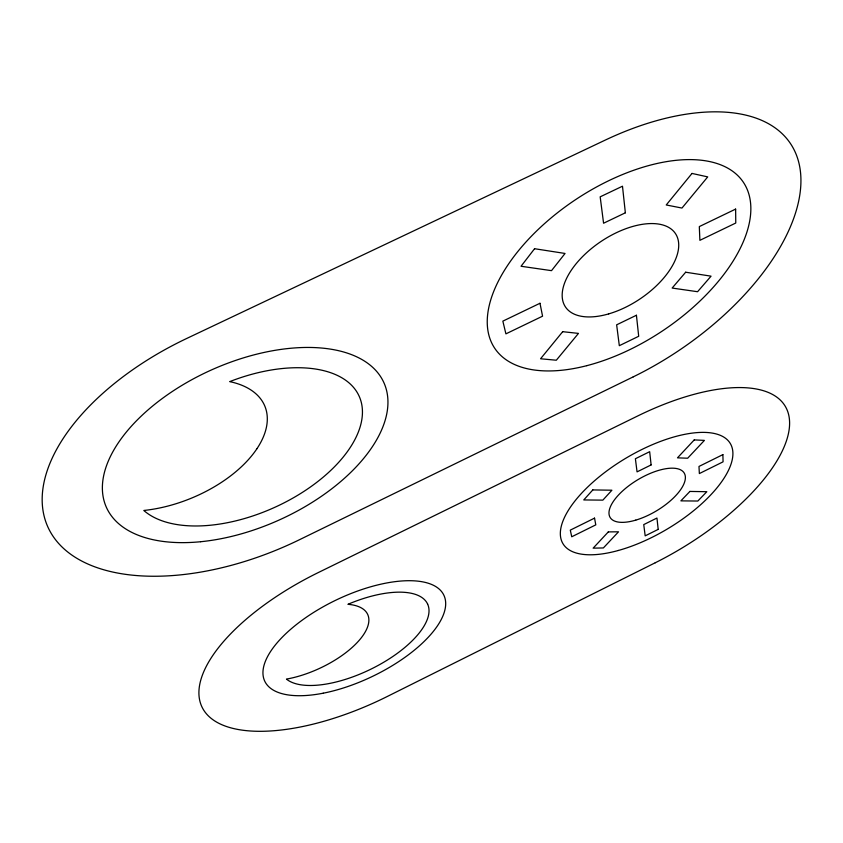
<?xml version="1.0" encoding="UTF-8"?>
<svg xmlns="http://www.w3.org/2000/svg" width="843" height="843" viewBox="0 0 843 843"><rect width="100%" height="100%" fill="white"/><g stroke="black" fill="none" stroke-linecap="round" stroke-linejoin="round"><path stroke-width="1.26" d="M534.567 248.717L521.037 266.262L551.512 270.656L565.052 253.458L534.567 248.717M562.692 331.678L540.553 358.77L556.317 360.224L578.467 333.396L562.692 331.678M691.998 173.437L666.233 204.975L681.976 208.052L707.72 176.893L691.998 173.437M685.665 272.215L672.145 288.053L697.572 291.72L711.06 276.167L685.665 272.215M592.808 489.92L583.746 499.941L602.85 500.131L611.913 490.215L592.808 489.92M608.319 531.901L593.145 548.15L603.367 547.95L618.541 531.807L608.319 531.901M694.242 439.898L677.477 457.844L687.667 458.223L704.421 440.394L694.242 439.898M689.901 491.437L680.87 500.868L697.825 501.037L706.845 491.701L689.901 491.437M655.253 562.766L387.517 696.371A165.976 70.812 -25.7 0 1 202.857 708.689A165.976 70.812 -25.7 0 1 318.096 572.66L637.877 415.884A162.91 68.694 -30.9 0 1 789.354 418.697A162.91 68.694 -30.9 0 1 655.253 562.766M658.193 529.383L645.18 535.853L643.746 524.599L656.95 518.045L658.193 529.383M594.536 518.129L570.289 530.131L571.744 536.77L595.79 524.862L594.536 518.129M722.883 454.619L698.973 466.453L699.363 473.566L723.073 461.827L722.883 454.619M651.123 464.925L637.055 471.869L635.39 458.729L649.668 451.69L651.123 464.925M633.262 376.842L299.571 539.668A211.92 115.027 -24.2 0 1 50.306 531.807A211.92 115.027 -24.2 0 1 186.672 338.486L605.253 140.096A208.253 109.969 -33.8 0 1 800.407 171.34A208.253 109.969 -33.8 0 1 633.262 376.842M636.423 315.25L616.644 324.829L619.32 345.683L638.699 336.273L636.423 315.25M539.984 303.269L502.849 321.141L505.905 333.86L542.565 316.178L539.984 303.269M735.633 209.096L699.311 226.588L699.89 240.329L735.77 223.026L735.633 209.096M625.358 212.805L603.577 223.226L600.174 196.84L622.482 186.208L625.358 212.805M256.936 448.708A103.131 57.155 -22.3 0 0 229.728 381.616A123.394 66.713 -24.2 0 1 358.633 395.114A123.394 66.713 -24.2 0 1 288.243 500.668A123.394 66.713 -24.2 0 1 143.805 510.468A103.131 57.155 -22.3 0 0 256.936 448.708M608.678 313.891A66.102 34.721 -33.7 0 0 675.759 234.059A66.102 34.721 -33.7 0 0 576.918 262.784A66.102 34.721 -33.7 0 0 608.678 313.891M586.812 365.662A149.485 78.715 -33.7 0 0 745.792 186.387A149.485 78.715 -33.7 0 0 524.504 243.638A149.485 78.715 -33.7 0 0 586.812 365.662M200.666 541.722A152.109 82.319 -24.2 0 0 384.903 385.103A152.109 82.319 -24.2 0 0 149.917 408.286A152.109 82.319 -24.2 0 0 200.666 541.722M427.622 604.094A80.633 34.3 -25.7 0 0 347.917 604.315A66.323 28.725 -24.9 0 1 360.309 639.015A66.323 28.725 -24.9 0 1 286.451 679.1A80.633 34.3 -25.7 0 0 376.494 666.307A80.633 34.3 -25.7 0 0 427.622 604.094M323.206 693.199A99.326 42.276 -25.7 0 0 444.293 596.191A99.326 42.276 -25.7 0 0 295.471 625.306A99.326 42.276 -25.7 0 0 323.206 693.199M635.759 520.131A43.183 18.146 -30.9 0 0 684.484 473.545A43.183 18.146 -30.9 0 0 621.312 492.164A43.183 18.146 -30.9 0 0 635.759 520.131M618.456 550.447A97.503 41.012 -30.9 0 0 731.366 445.62A97.503 41.012 -30.9 0 0 590.068 484.778A97.503 41.012 -30.9 0 0 618.456 550.447"/></g></svg>
